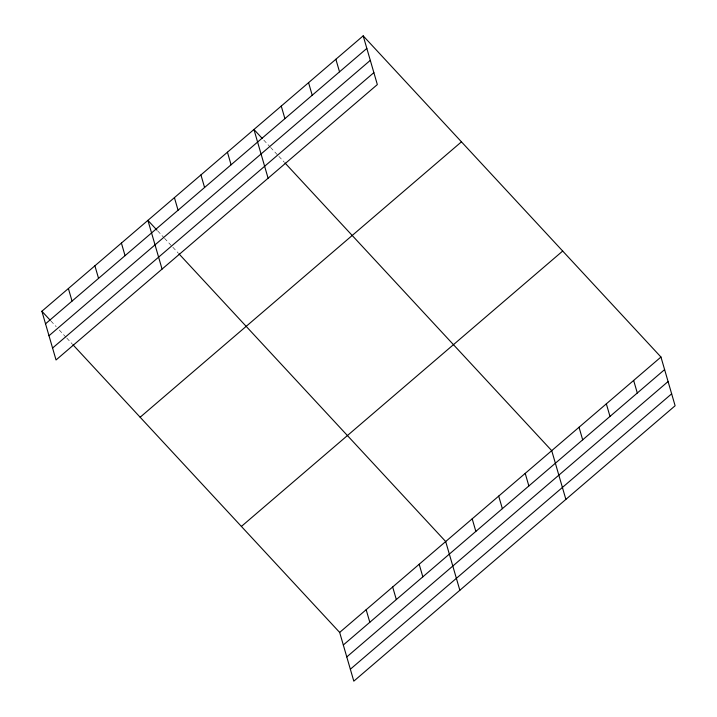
<?xml version="1.0" encoding="UTF-8"?>
<svg xmlns="http://www.w3.org/2000/svg" width="717" height="717" viewBox="0 0 717 717"><rect width="100%" height="100%" fill="white"/><g stroke="black" fill="none" stroke-linecap="round" stroke-linejoin="round"><path stroke-width="0.54" stroke-dasharray="3.58 2.69" d="M263.766 140.084L269.816 146.609M270.569 147.424L278.133 155.571M278.886 156.387L284.174 162.096M157.74 230.964L163.79 237.488M164.543 238.304L172.098 246.451M172.86 247.266L178.148 252.976M50.952 321.028L56.24 326.737M59.269 329.999L66.072 337.331M66.824 338.146L72.121 343.855"/><path stroke-width="1.08" d="M363.187 35.85L377.339 84.579L56.043 359.97L41.882 311.241L363.187 35.85L660.957 357.03L675.118 405.759L353.813 681.15L339.661 632.421L72.874 344.671M45.529 323.815L366.835 48.424M48.998 335.744L370.304 60.353M52.574 348.041L373.871 72.641M140.147 417.231L461.452 141.841M241.396 526.43L562.693 251.04M339.661 632.421L660.957 357.03M343.309 644.995L664.614 369.596M346.777 656.924L668.083 381.534M350.353 669.221L671.65 393.821M262.261 138.453L253.943 129.481L268.095 178.21M284.936 162.911L551.723 450.661L565.874 499.391M156.987 230.148L147.908 220.361L162.069 269.09M178.9 253.791L445.687 541.541L459.848 590.27M41.882 311.241L50.199 320.212M633.649 380.44L637.305 393.006M606.34 403.841L609.988 416.416M579.031 427.251L582.679 439.826M525.211 473.381L528.859 485.956M498.7 496.101L502.357 508.676M472.198 518.821L475.846 531.396M335.87 59.26L339.526 71.825M308.561 82.67L312.218 95.236M419.185 564.261L422.833 576.835M281.252 106.071L284.909 118.646M392.674 586.981L396.322 599.555M366.163 609.701L369.82 622.275M227.432 152.201L231.089 164.776M200.93 174.921L204.578 187.495M174.419 197.641L178.067 210.215M121.406 243.081L125.054 255.655M94.895 265.801L98.552 278.375M68.393 288.521L72.041 301.095"/></g></svg>
